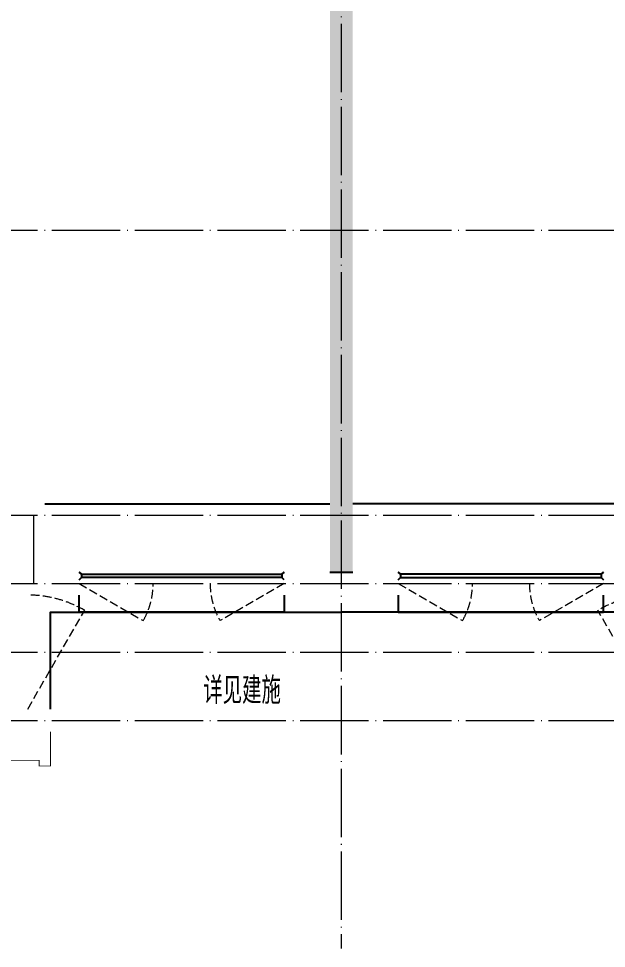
# Model space of a CAD drawing. Extents: x 27938 to 725830, y -209821 to 1628073.
# Drawn here: x 296687 to 301842, y 593949 to 602106 of the extents above; entities that cross this region are included whole.
import ezdxf

# ---------------------------------------------------------------- set-up
doc = ezdxf.new("R2010")
doc.units = 0
doc.header["$LTSCALE"] = 1000
doc.header["$MEASUREMENT"] = 0
doc.linetypes.add('DASH', pattern=[0.35, 0.25, -0.1])
doc.linetypes.add('DOTE', pattern=[2.42, 2, -0.2, 0.02, -0.2])
for name, color, linetype in [('3-栏杆1', 135, 'Continuous'), ('3.5方案汇报，与郭总、侯月琴确定户型_t8$0$2020.03.04 -1安徽标准化洋房户型(UA）_t8_t8$0$看线', 154, 'Continuous'), ('PUB_TEXT', 4, 'Continuous'), ('保温', 6, 'Continuous'), ('看线', 251, 'Continuous')]:
    doc.layers.add(name, color=color, linetype=linetype)
doc.layers.add('DOTE', color=19, linetype='DOTE', lineweight=9)
doc.layers.add('WINDOW', color=144, linetype='Continuous', lineweight=15)
doc.styles.add('_TCH_AXIS', font='COMPLEX', dxfattribs={"bigfont": 'GBCBIG'})

# ---------------------------------------------------------------- blocks, each defined once
blk = doc.blocks.new('A$C6C4C4DE5')
at = {"layer": '保温', "linetype": 'ByBlock', "ltscale": 10}
h = blk.add_hatch(dxfattribs=at)
h.set_pattern_fill('AR-HBONE', color=251, scale=55)
h.set_pattern_definition([(45, (-445516.58, -596648.81), (0, 47.4157523), [100.584, -33.528]), (135, (-445492.87, -596625.102), (3e-15, 47.4157523), [100.584, -33.528])])
edge = h.paths.add_edge_path()
edge.add_line((200, 5200), (200.1, 7800))
edge.add_line((200.1, 7800), (0.1, 7800))
edge.add_line((0.1, 7800), (0, 5200))
edge.add_line((0, 5200), (200, 5200))
h = blk.add_hatch(dxfattribs=at)
h.set_pattern_fill('AR-HBONE', color=251, scale=55)
h.set_pattern_definition([(45, (-445516.58, -596648.81), (0, 47.4157523), [100.584, -33.528]), (135, (-445492.87, -596625.102), (3e-15, 47.4157523), [100.584, -33.528])])
edge = h.paths.add_edge_path()
edge.add_line((900, 5000), (900, 5200))
edge.add_line((900, 5200), (-700, 5200))
edge.add_line((-700, 5200), (-700, 5000))
edge.add_line((-700, 5000), (900, 5000))
at = {"layer": '保温', "linetype": 'Continuous', "ltscale": 10}
h = blk.add_hatch(dxfattribs=at)
h.set_pattern_fill('HEX', color=251, scale=10, angle=90, style=0)
h.set_pattern_definition([(90, (-503782.47, -516048.461), (-16.49778, 1e-15), [9.525, -19.05]), (210, (-503782.47, -516048.461), (8.24889, -14.2874966), [9.525, -19.05]), (150, (-503782.47, -516038.936), (-8.24889, -14.2874966), [9.525, -19.05])])
edge = h.paths.add_edge_path()
edge.add_line((200, 5000), (0, 5000))
edge.add_line((0, 5000), (0.1, 0))
edge.add_line((0.1, 0), (200.1, 0))
edge.add_line((200.1, 0), (200, 5000))
at = {"layer": '保温', "color": 251, "linetype": 'ByBlock', "ltscale": 10}
for p, q in [((0, 7800), (200, 7800)), ((0, 5000), (200, 5000)), ((0, 0), (200, 0))]:
    blk.add_line(p, q, dxfattribs=at)
blk = doc.blocks.new('GDGDGRDGDGDR')
at = {"layer": 'DOTE', "linetype": 'DOTE', "ltscale": 0.3}
for p, q in [((299516.6, 612948.8), (299516.6, 593948.8)), ((270116.6, 600248.8), (328916.6, 600248.8)), ((270116.6, 597748.8), (328916.6, 597748.8)), ((296816.6, 597748.8), (296816.6, 597148.8)), ((270116.6, 597148.8), (328916.6, 597148.8)), ((270116.6, 596548.8), (328916.6, 596548.8)), ((270116.6, 595948.8), (328916.6, 595948.8))]:
    blk.add_line(p, q, dxfattribs=at)

msp = doc.modelspace()

# ---------------------------------------------------------------- linework, layer by layer
at = {"color": 30, "const_width": 8}
msp.add_lwpolyline([(296966.6, 595848.8), (296966.6, 595548.8), (296866.6, 595548.8), (296866.6, 595598.8), (295816.6, 595598.8), (295816.6, 595848.8)], dxfattribs=at)
at = {"layer": '3-栏杆1', "color": 5}
for p, q in [((297236.8, 597231), (297216.6, 597248.8)), ((297216.6, 597248.8), (297236.8, 597231)), ((298996.3, 597231), (299016.6, 597248.8)), ((299016.6, 597248.8), (298996.3, 597231)), ((300036.8, 597231), (300016.6, 597248.8)), ((300016.6, 597248.8), (300036.8, 597231)), ((301796.3, 597231), (301816.6, 597248.8)), ((301816.6, 597248.8), (301796.3, 597231)), ((297236.8, 597201.7), (297216.6, 597181.9)), ((297216.6, 597181.9), (297236.8, 597201.7)), ((297236.8, 597231), (298996.3, 597231)), ((297236.8, 597231), (297236.8, 597201.7)), ((298996.3, 597201.7), (297236.8, 597201.7)), ((298996.3, 597231), (298996.3, 597201.7)), ((299016.6, 597181.9), (298996.3, 597201.7)), ((300016.6, 597181.9), (300036.8, 597201.7)), ((301796.3, 597231), (300036.8, 597231)), ((300036.8, 597231), (300036.8, 597201.7)), ((300036.8, 597201.7), (301796.3, 597201.7)), ((301796.3, 597231), (301796.3, 597201.7)), ((301796.3, 597201.7), (301816.6, 597181.9)), ((301816.6, 597181.9), (301796.3, 597201.7))]:
    msp.add_line(p, q, dxfattribs=at)
at = {"layer": '3.5方案汇报，与郭总、侯月琴确定户型_t8$0$2020.03.04 -1安徽标准化洋房户型(UA）_t8_t8$0$看线', "ltscale": 10}
for p, q in [((296916.6, 597848.8), (299416.6, 597848.8)), ((302116.6, 597848.8), (299616.6, 597848.8))]:
    msp.add_line(p, q, dxfattribs=at)
at = {"layer": 'WINDOW', "color": 250, "linetype": 'DASH', "ltscale": 0.3}
for points in [[(297216.6, 597148.8), (297779.7, 596824.2, 0.131485), (297866.6, 597148.8)], [(299016.6, 597148.8), (298453.4, 596824.2, -0.131485), (298366.6, 597148.8)], [(300016.6, 597148.8), (300579.7, 596824.2, 0.131485), (300666.6, 597148.8)], [(301816.6, 597148.8), (301253.4, 596824.2, -0.131485), (301166.6, 597148.8)], [(296766.6, 596048.8), (297266.6, 596914.8, 0.131652), (296766.6, 597048.8)], [(302266.6, 596048.8), (301766.6, 596914.8, -0.131652), (302266.6, 597048.8)]]:
    msp.add_lwpolyline(points, format="xyb", dxfattribs=at)
at = {"layer": '看线', "color": 202, "ltscale": 0.5}
for points in [[(299016.6, 597048.8), (299016.6, 596898.8), (297216.6, 596898.8), (297216.6, 597048.8)], [(300016.6, 597048.8), (300016.6, 596898.8), (301816.6, 596898.8), (301816.6, 597048.8)], [(296966.6, 596048.8), (296966.6, 596898.8), (299516.6, 596898.8)], [(302066.6, 596048.8), (302066.6, 596898.8), (299516.6, 596898.8)]]:
    msp.add_lwpolyline(points, dxfattribs=at)

# ---------------------------------------------------------------- block references
for name, p in [('GDGDGRDGDGDR', (0, 0)), ('A$C6C4C4DE5', (299416.6, 597248.8))]:
    msp.add_blockref(name, p)

# ---------------------------------------------------------------- texts
at = {"layer": 'PUB_TEXT', "style": '_TCH_AXIS'}
msp.add_text('详见建施', height=236.31, dxfattribs=at).set_placement((298306.2, 596093.5))

doc.saveas('drawing.dxf')
